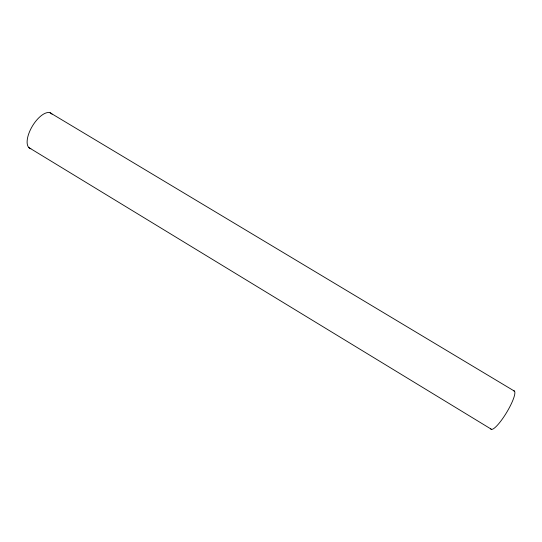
<?xml version="1.0" encoding="UTF-8"?>
<svg xmlns="http://www.w3.org/2000/svg" width="542" height="542" viewBox="0 0 542 542"><rect width="100%" height="100%" fill="white"/><g stroke="black" fill="none" stroke-linecap="round" stroke-linejoin="round"><path stroke-width="0.81" d="M50.115 112.783L514.548 391.195M28.801 147.546L491.621 429.399M30.867 148.738A20.508 9.126 -58.9 0 1 32.615 125.724A20.508 9.126 -58.9 0 1 52.046 114.193M513.389 390.782A22.398 4.648 -58.9 0 1 506.797 412.205A22.398 4.648 -58.9 0 1 490.625 428.715"/></g></svg>
